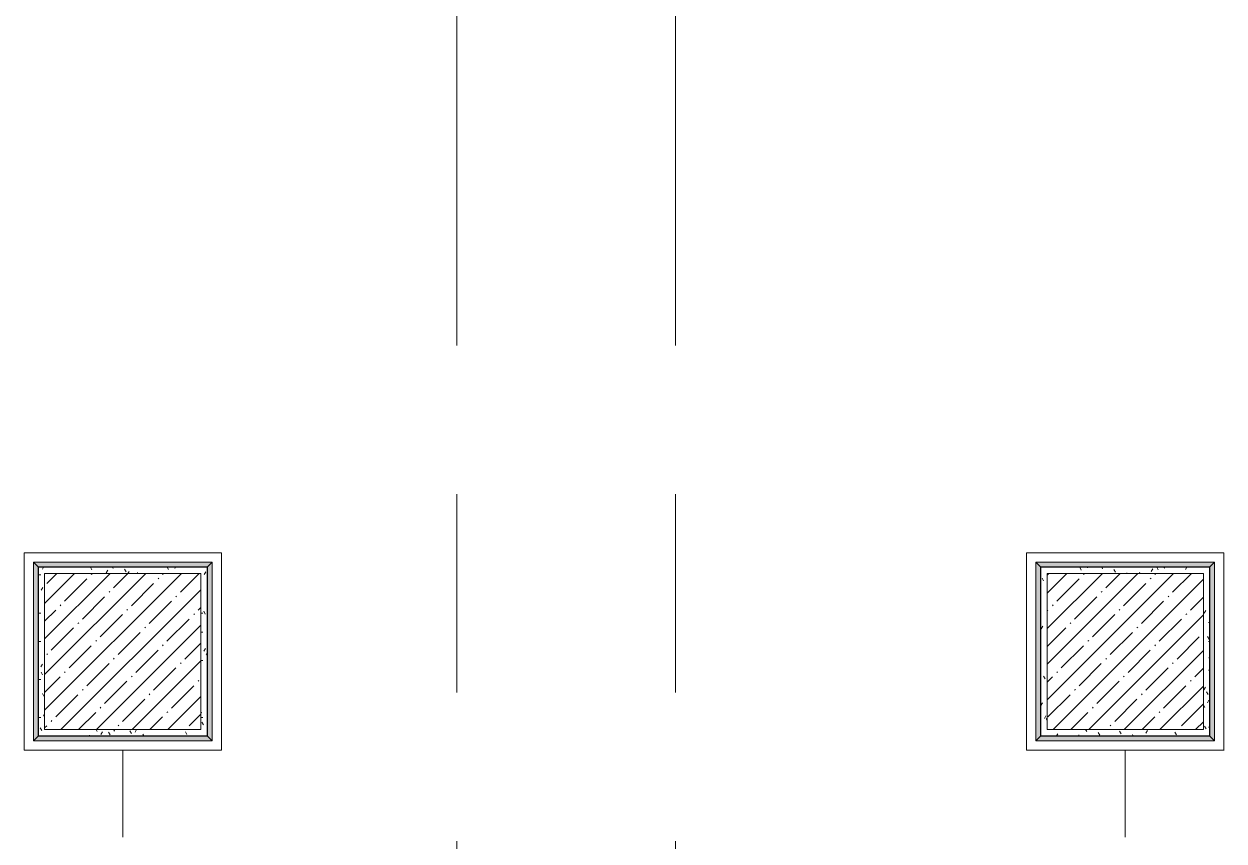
# Model space of a CAD drawing. Header units: millimetres. Extents: x 35316 to 242799, y -8553 to 29000.
# Drawn here: x 73474 to 77316, y 22343 to 24961 of the extents above; entities that cross this region are included whole.
import ezdxf

# ---------------------------------------------------------------- set-up
doc = ezdxf.new("R2010")
doc.units = ezdxf.units.MM
doc.linetypes.add('Осевая', pattern=[3175, 634.9999999999999, -476.25, 1587.5, -476.25])
for name, color, linetype, lineweight, true_color in [('A-GENM-1', 7, 'Continuous', 9, 0x004000), ('A-WALL-1', 9, 'Continuous', 9, 0x808080), ('A-WALL-FNSH-1', 9, 'Continuous', 9, 0x808080), ('I-WALL-2', 9, 'Continuous', 9, 0x808080), ('S-COLS-1', 9, 'Continuous', 9, 0x808080)]:
    doc.layers.add(name, color=color, linetype=linetype, lineweight=lineweight, true_color=true_color)
for name, color, linetype, lineweight in [('A-GENM-IDEN', 7, 'Continuous', 9), ('S-COLS', 7, 'Continuous', 9), ('Оси', 7, 'Continuous', 9), ('Оси-2', 7, 'Осевая', 9)]:
    doc.layers.add(name, color=color, linetype=linetype, lineweight=lineweight)
pattern_1 = [(0, (0, 0), (121.92, 30.48), [10.058, -81.382, 10.058, -81.382, -487.68]), (0, (0, 0), (121.92, 30.48), [-182.88, 10.058, -172.822, 10.058, -81.382, -213.36]), (0, (0, 0), (121.92, 30.48), [-457.2, 10.058, -50.902, 10.058, -142.342]), (120, (45.72, 15.24), (-87.35645430734967, 90.34581722939878), [10.058, -81.38199999999999, 10.058, -81.38199999999999, -487.6799999999999]), (120, (45.72, 15.24), (-87.35645430734967, 90.34581722939878), [-182.88, 10.058, -172.822, 10.058, -81.38199999999999, -213.36]), (120, (45.72, 15.24), (-87.35645430734967, 90.34581722939878), [-457.1999999999999, 10.058, -50.90199999999999, 10.058, -142.342]), (240, (60.96, 76.2), (-34.56354569265028, -120.8258172293988), [10.058, -81.382, 10.058, -81.382, -487.68]), (240, (60.96, 76.2), (-34.56354569265028, -120.8258172293988), [-182.88, 10.058, -172.822, 10.058, -81.382, -213.36]), (240, (60.96, 76.2), (-34.56354569265028, -120.8258172293988), [-457.2, 10.058, -50.902, 10.058, -142.342])]

# ---------------------------------------------------------------- blocks, each defined once
blk = doc.blocks.new('BSC_Колонна _Прямоугольная - 500х500-V22-План раскладки напольных покрытий 3 этажа в осях 12-23')
at = {"layer": 'S-COLS'}
h = blk.add_hatch(dxfattribs=at)
h.set_pattern_fill('FP_28', color=256, style=0, pattern_type=2)
h.set_pattern_definition([(45, (-77000, -22950), (-57.02462636878913, 57.02462636878913), []), (45, (-76942.975, -22950), (-57.02462636878913, 57.02462636878913), [100.806, -20.161, 3.353, -16.808])])
h.paths.add_polyline_path([(-249.9999999998998, -249.9999999999713), (250.0000000000991, -249.9999999999627), (250.0000000000991, 250.0000000000276), (-249.9999999998998, 250.0000000000276)])
at = {"layer": 'S-COLS-1'}
for p, q in [((250.0000000000001, 250), (-250.0000000000001, 249.9999999999993)), ((-250.0000000000001, 249.9999999999993), (-249.9999999999954, -249.9999999999999)), ((249.9999999999998, -249.999999999992), (250.0000000000001, 250)), ((-249.9999999999954, -249.9999999999999), (249.9999999999998, -249.999999999992))]:
    blk.add_line(p, q, dxfattribs=at)
blk = doc.blocks.new('BSC_Колонна _Прямоугольная - 500х500-V23-План раскладки напольных покрытий 3 этажа в осях 12-23')
at = {"layer": 'S-COLS'}
h = blk.add_hatch(dxfattribs=at)
h.set_pattern_fill('FP_29', color=256, style=0, pattern_type=2)
h.set_pattern_definition([(45, (-73790, -22950), (-57.02462636878913, 57.02462636878913), []), (45, (-73732.975, -22950), (-57.02462636878913, 57.02462636878913), [100.806, -20.161, 3.353, -16.808])])
h.paths.add_polyline_path([(-249.9999999999172, -249.9999999999756), (250.0000000000818, -249.999999999967), (250.0000000000818, 250.0000000000233), (-249.9999999999172, 250.0000000000233)])
at = {"layer": 'S-COLS-1'}
for p, q in [((250.0000000000001, 250), (-250.0000000000001, 249.9999999999993)), ((-250.0000000000001, 249.9999999999993), (-249.9999999999954, -249.9999999999999)), ((249.9999999999998, -249.999999999992), (250.0000000000001, 250)), ((-249.9999999999954, -249.9999999999999), (249.9999999999998, -249.999999999992))]:
    blk.add_line(p, q, dxfattribs=at)
blk = doc.blocks.new('Плинтус - Плинтус темный _ст_школа_-32859004-План раскладки напольных покрытий 3 этажа в осях 12-23')
at = {"layer": 'A-GENM-1'}
blk.add_hatch(color=256, dxfattribs=at).paths.add_polyline_path([(-14.99999999988397, -15.00000000002258), (557.0000000001332, -15.00000000002258), (542.0000000001367, -2.165734258596785e-11), (1.126181814470328e-10, -2.165734258596785e-11)])
for p, q in [((1.874713717597842e-11, -4.219675596192305e-11), (-14.99999999998123, -15.00000000004217)), ((-14.99999999998123, -15.00000000004218), (557.0000000000343, -15.00000000004218)), ((1.874713717597842e-11, -4.21895185453991e-11), (542.0000000000344, -4.21895185453991e-11)), ((557.0000000000343, -15.00000000004218), (542.0000000000344, -4.217682869622763e-11)), ((-44.99999999999184, -44.99999999999334), (587.0000000000446, -44.99999999999334))]:
    blk.add_line(p, q, dxfattribs=at)
blk = doc.blocks.new('Плинтус - Плинтус темный _ст_школа_-V50-План раскладки напольных покрытий 3 этажа в осях 12-23')
at = {"layer": 'A-GENM-1'}
blk.add_line((-44.99999999999184, -44.99999999999334), (587.0000000000446, -44.99999999999334), dxfattribs=at)
blk = doc.blocks.new('Плинтус - Плинтус темный _ст_школа_-V51-План раскладки напольных покрытий 3 этажа в осях 12-23')
at = {"layer": 'A-GENM-1'}
blk.add_hatch(color=256, dxfattribs=at).paths.add_polyline_path([(-14.9999999999013, -15.00000000001825), (557.0000000001073, -15.00000000001825), (542.0000000001107, -1.732587406877428e-11), (9.529230737825856e-11, -1.732587406877428e-11)])
for p, q in [((-14.99999999998123, -15.00000000004218), (557.0000000000343, -15.00000000004218)), ((1.874713717597842e-11, -4.21895185453991e-11), (542.0000000000344, -4.21895185453991e-11)), ((557.0000000000343, -15.00000000004218), (542.0000000000344, -4.217682869622763e-11)), ((-44.99999999999184, -44.99999999999334), (587.0000000000446, -44.99999999999334))]:
    blk.add_line(p, q, dxfattribs=at)
blk = doc.blocks.new('Плинтус - Плинтус темный _ст_школа_-V52-План раскладки напольных покрытий 3 этажа в осях 12-23')
at = {"layer": 'A-GENM-1'}
blk.add_hatch(color=256, dxfattribs=at).paths.add_polyline_path([(541.9999999999548, -6.930349627509713e-11), (-6.064055924070999e-11, -6.930349627509713e-11), (-15.00000000005723, -15.00000000007022), (556.9999999999513, -15.00000000007022)])
for p, q in [((1.874713717597842e-11, -4.219675596192305e-11), (-14.99999999998123, -15.00000000004217)), ((-14.99999999998123, -15.00000000004218), (557.0000000000343, -15.00000000004218)), ((1.874713717597842e-11, -4.21895185453991e-11), (542.0000000000344, -4.21895185453991e-11)), ((-44.99999999999184, -44.99999999999334), (587.0000000000446, -44.99999999999334))]:
    blk.add_line(p, q, dxfattribs=at)

msp = doc.modelspace()

# ---------------------------------------------------------------- hatches: boundary and pattern name
at = {"layer": 'I-WALL-2'}
h = msp.add_hatch(dxfattribs=at)
h.set_pattern_fill('FP_70', color=256, style=0, pattern_type=2)
h.set_pattern_definition(pattern_1)
h.paths.add_polyline_path([(74059.99999871949, 23199.99987559425), (74059.99999871949, 23219.99987559424), (73519.99999871948, 23219.99987559424), (73519.99999871948, 23199.99987559425), (74039.99999871949, 23199.99987559425)])
h = msp.add_hatch(dxfattribs=at)
h.set_pattern_fill('FP_70', color=256, style=0, pattern_type=2)
h.set_pattern_definition(pattern_1)
h.paths.add_polyline_path([(76749.99999871946, 23199.99987559421), (77269.9999987195, 23199.99987559421), (77269.9999987195, 23219.99987559424), (76729.99999871949, 23219.99987559424), (76729.99999871949, 23199.99987559421)])
h = msp.add_hatch(dxfattribs=at)
h.set_pattern_fill('FP_70', color=256, style=0, pattern_type=2)
h.set_pattern_definition(pattern_1)
h.paths.add_polyline_path([(73539.99999871948, 22679.99987559423), (73539.99999871948, 23199.99987559425), (73519.99999871948, 23199.99987559425), (73519.99999871948, 22679.99987559423)])
h = msp.add_hatch(dxfattribs=at)
h.set_pattern_fill('FP_70', color=256, style=0, pattern_type=2)
h.set_pattern_definition(pattern_1)
h.paths.add_polyline_path([(74059.99999871949, 22699.99987559423), (74059.99999871949, 23199.99987559425), (74039.99999871949, 23199.99987559425), (74039.99999871949, 22699.99987559423)])
h = msp.add_hatch(dxfattribs=at)
h.set_pattern_fill('FP_70', color=256, style=0, pattern_type=2)
h.set_pattern_definition(pattern_1)
h.paths.add_polyline_path([(76749.99999871946, 22679.99987559423), (76749.99999871946, 23199.99987559421), (76729.99999871949, 23199.99987559421), (76729.99999871949, 22679.99987559423)])
h = msp.add_hatch(dxfattribs=at)
h.set_pattern_fill('FP_70', color=256, style=0, pattern_type=2)
h.set_pattern_definition(pattern_1)
h.paths.add_polyline_path([(77249.99999871949, 22699.99987559423), (77269.9999987195, 22699.99987559423), (77269.9999987195, 23199.99987559421), (77249.99999871949, 23199.99987559421)])
h = msp.add_hatch(dxfattribs=at)
h.set_pattern_fill('FP_70', color=256, style=0, pattern_type=2)
h.set_pattern_definition(pattern_1)
h.paths.add_polyline_path([(74059.99999871949, 22679.99987559423), (74059.99999871949, 22699.99987559423), (73539.99999871948, 22699.99987559423), (73539.99999871948, 22679.99987559423), (74039.99999871949, 22679.99987559423)])
h = msp.add_hatch(dxfattribs=at)
h.set_pattern_fill('FP_70', color=256, style=0, pattern_type=2)
h.set_pattern_definition(pattern_1)
h.paths.add_polyline_path([(77269.9999987195, 22679.99987559423), (77269.9999987195, 22699.99987559423), (76749.99999871946, 22699.99987559423), (76749.99999871946, 22679.99987559423), (77249.9999987195, 22679.99987559423)])

# ---------------------------------------------------------------- linework, layer by layer
at = {"layer": 'A-GENM-IDEN'}
for p, q in [((73789.99999871942, 22633.99987559425), (73789.99999871937, 22355.18388606533)), ((76999.99999871942, 22633.99987559425), (76999.99999871937, 22355.18388606533))]:
    msp.add_line(p, q, dxfattribs=at)
at = {"layer": 'A-WALL-1'}
for p, q in [((74059.99999871942, 23219.99987559422), (73519.9999987194, 23219.99987559422)), ((73519.9999987194, 23219.99987559422), (73519.9999987194, 22679.9998755942)), ((74059.99999871942, 22679.9998755942), (74059.99999871942, 23219.99987559422)), ((77269.99999871942, 23219.99987559422), (76729.9999987194, 23219.99987559422)), ((76729.9999987194, 23219.99987559422), (76729.9999987194, 22679.9998755942)), ((77269.99999871942, 22679.9998755942), (77269.99999871942, 23219.99987559422)), ((73519.9999987194, 22679.9998755942), (74059.99999871942, 22679.9998755942)), ((76729.9999987194, 22679.9998755942), (77269.99999871942, 22679.9998755942))]:
    msp.add_line(p, q, dxfattribs=at)
at = {"layer": 'A-WALL-FNSH-1'}
for p, q in [((74060.9999987194, 23220.9998755942), (73518.99999871942, 23220.9998755942)), ((73518.99999871942, 23220.9998755942), (73518.99999871942, 22678.99987559422)), ((74060.9999987194, 22678.99987559422), (74060.9999987194, 23220.9998755942)), ((77270.99999871939, 23220.9998755942), (76728.99999871942, 23220.9998755942)), ((76728.99999871942, 23220.9998755942), (76728.99999871942, 22678.99987559419)), ((77270.99999871939, 22678.99987559419), (77270.99999871939, 23220.9998755942)), ((73518.99999871942, 22678.99987559422), (74060.9999987194, 22678.99987559422)), ((76728.99999871942, 22678.99987559419), (77270.99999871939, 22678.99987559419))]:
    msp.add_line(p, q, dxfattribs=at)
at = {"layer": 'Оси'}
msp.add_line((74859.99996564287, 24898.07107314654), (74859.99996564288, 27398.07107314654), dxfattribs=at)
at = {"layer": 'Оси-2'}
for p, q in [((75559.99996564254, 593.7414093001572), (75559.99996564261, 25078.07107314654)), ((74859.9999656428, 593.74140930016), (74859.99996564287, 24898.07107314654))]:
    msp.add_line(p, q, dxfattribs=at)

# ---------------------------------------------------------------- block references
at = {"layer": 'A-GENM-1'}
for name, p, rotation in [('Плинтус - Плинтус темный _ст_школа_-32859004-План раскладки напольных покрытий 3 этажа в осях 12-23', (73518.99999871945, 23220.99987559422), 270), ('Плинтус - Плинтус темный _ст_школа_-32859004-План раскладки напольных покрытий 3 этажа в осях 12-23', (74060.99999871943, 23220.99987559416), 180), ('Плинтус - Плинтус темный _ст_школа_-32859004-План раскладки напольных покрытий 3 этажа в осях 12-23', (74060.99999871937, 22678.99987559419), 90), ('Плинтус - Плинтус темный _ст_школа_-V50-План раскладки напольных покрытий 3 этажа в осях 12-23', (76728.99999871945, 23220.99987559421), 270), ('Плинтус - Плинтус темный _ст_школа_-V52-План раскладки напольных покрытий 3 этажа в осях 12-23', (77270.99999871943, 23220.99987559415), 180), ('Плинтус - Плинтус темный _ст_школа_-32859004-План раскладки напольных покрытий 3 этажа в осях 12-23', (76728.99999871945, 23220.99987559422), 270), ('Плинтус - Плинтус темный _ст_школа_-32859004-План раскладки напольных покрытий 3 этажа в осях 12-23', (77270.99999871937, 22678.99987559418), 90)]:
    msp.add_blockref(name, p, dxfattribs=dict(at, rotation=rotation))
for name, p in [('Плинтус - Плинтус темный _ст_школа_-32859004-План раскладки напольных покрытий 3 этажа в осях 12-23', (73518.99999871939, 22678.99987559425)), ('Плинтус - Плинтус темный _ст_школа_-V51-План раскладки напольных покрытий 3 этажа в осях 12-23', (76728.99999871939, 22678.99987559424))]:
    msp.add_blockref(name, p, dxfattribs=at)
at = {"layer": 'S-COLS'}
for name, p in [('BSC_Колонна _Прямоугольная - 500х500-V23-План раскладки напольных покрытий 3 этажа в осях 12-23', (73789.9999987194, 22949.99987559421)), ('BSC_Колонна _Прямоугольная - 500х500-V22-План раскладки напольных покрытий 3 этажа в осях 12-23', (76999.9999987194, 22949.9998755942))]:
    msp.add_blockref(name, p, dxfattribs=at)

doc.saveas('drawing.dxf')
